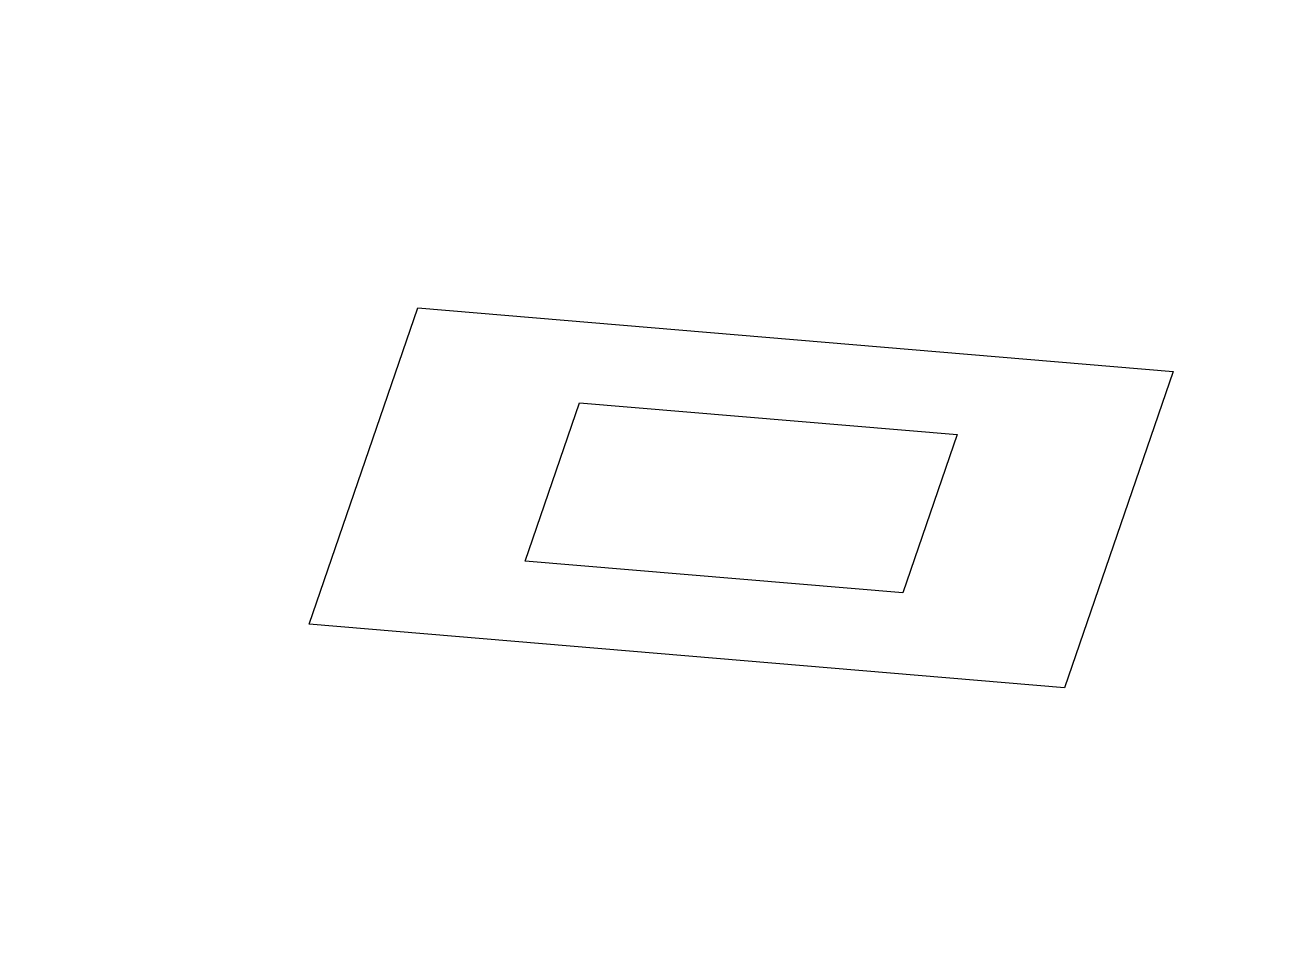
# Model space of a CAD drawing. Header units: millimetres. Extents: x 20 to 145, y 77 to 169.
import ezdxf

# ---------------------------------------------------------------- set-up
doc = ezdxf.new("R2010")
doc.units = ezdxf.units.MM
doc.layers.add('CUT', color=7, linetype='Continuous')

# ---------------------------------------------------------------- blocks, each defined once
blk = doc.blocks.new('INNER')
at = {"layer": 'CUT'}
for p, q in [((67.956, 64.166), (10, 48.637)), ((78.308, 25.529), (67.956, 64.166)), ((56.055, 50.625), (27.077, 42.86)), ((61.231, 31.306), (56.055, 50.625)), ((10, 48.637), (20.353, 10)), ((27.077, 42.86), (32.253, 23.542)), ((32.253, 23.542), (61.231, 31.306)), ((20.353, 10), (78.308, 25.529))]:
    blk.add_line(p, q, dxfattribs=at)
blk = doc.blocks.new('OUTER')
at = {"layer": 'CUT', "xscale": -1, "rotation": 30}
blk.add_blockref('INNER', (20, 30), dxfattribs=at)

msp = doc.modelspace()

# ---------------------------------------------------------------- block references
at = {"layer": 'CUT', "xscale": 1.3, "yscale": 0.8, "rotation": -15}
msp.add_blockref('OUTER', (120, 80), dxfattribs=at)

doc.saveas('drawing.dxf')
